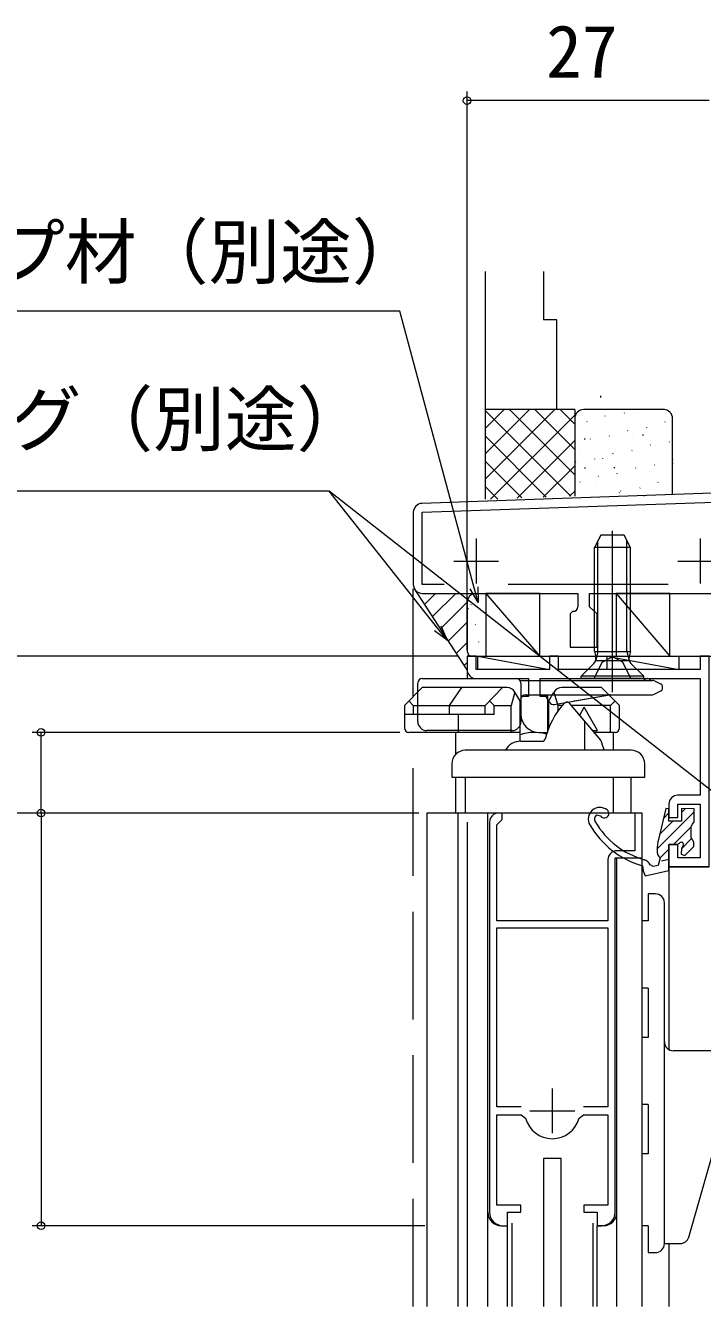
# Model space of a CAD drawing. Units: millimetres, scale not verified. Extents: x -495 to 495, y -800 to 801.
# Drawn here: x -412.4 to -336.9, y 447.8 to 590.6 of the extents above; entities that cross this region are included whole.
import ezdxf
from ezdxf.enums import TextEntityAlignment as Align

# ---------------------------------------------------------------- set-up
doc = ezdxf.new("R2010")
doc.units = ezdxf.units.MM
doc.header["$LTSCALE"] = 4
doc.linetypes.add('DASHED3', pattern=[4, 3, -1])
for name, color, linetype, lineweight in [('0-2_YKK_ZWAK', 3, 'Continuous', 9), ('0-3_YKK_11', 4, 'Continuous', 9), ('0-4_YKK_12', 2, 'Continuous', 9), ('0-6_YKK_D', 6, 'Continuous', 9), ('0-7_YSS_K', 7, 'Continuous', 9), ('0-9_YSS_KE', 7, 'Continuous', 9)]:
    doc.layers.add(name, color=color, linetype=linetype, lineweight=lineweight)
doc.styles.add('ＭＳ ゴシック', font='')
doc.styles.get('ＭＳ ゴシック').set_extended_font_data('MS Gothic')

msp = doc.modelspace()

# ---------------------------------------------------------------- linework, layer by layer
at = {"layer": '0-2_YKK_ZWAK'}
for p, q in [((-361.121, 563.198), (-361.121, 547.791)), ((-354.621, 563.198), (-354.621, 557.791)), ((-348.206, 549.123), (-348.206, 549.323)), ((-353.121, 547.791), (-361.121, 547.791)), ((-361.121, 547.791), (-361.121, 537.791)), ((-361.121, 545.673), (-359.002, 547.791)), ((-361.121, 542.844), (-356.174, 547.791)), ((-361.121, 540.016), (-353.346, 547.791)), ((-351.121, 547.791), (-361.121, 547.791)), ((-361.121, 547.687), (-351.562, 538.129)), ((-360.517, 537.791), (-351.121, 547.187)), ((-358.397, 547.791), (-351.121, 540.516)), ((-355.568, 547.791), (-351.121, 543.344)), ((-352.74, 547.791), (-351.121, 546.173)), ((-351.121, 547.791), (-351.121, 538.144)), ((-341.121, 547.791), (-350.121, 547.791)), ((-347.745, 547.05), (-347.718, 547.092)), ((-345.617, 547.377), (-345.589, 547.419)), ((-344.025, 547.498), (-344.023, 547.508)), ((-341.398, 546.971), (-341.396, 546.981)), ((-349.864, 546.06), (-349.862, 546.069)), ((-349.775, 546.434), (-349.748, 546.476)), ((-347.237, 545.533), (-347.234, 545.542)), ((-343.101, 545.761), (-343.073, 545.803)), ((-341.071, 546.377), (-341.044, 546.42)), ((-340.221, 538.312), (-340.221, 546.791)), ((-361.121, 544.859), (-354.295, 538.033)), ((-357.561, 537.919), (-351.121, 544.359)), ((-350.017, 544.453), (-350.018, 544.553)), ((-349.388, 544.492), (-349.361, 544.534)), ((-347.259, 544.819), (-347.232, 544.861)), ((-345.229, 545.435), (-345.202, 545.477)), ((-344.69, 544.665), (-344.687, 544.675)), ((-343.488, 544.917), (-343.49, 545.017)), ((-340.585, 544.146), (-340.557, 544.188)), ((-340.222, 544.965), (-340.223, 545.065)), ((-350.529, 543.227), (-350.526, 543.236)), ((-346.872, 542.877), (-346.845, 542.919)), ((-344.743, 543.203), (-344.716, 543.245)), ((-342.713, 543.819), (-342.686, 543.861)), ((-342.154, 543.749), (-342.152, 543.758)), ((-361.121, 542.03), (-357.028, 537.938)), ((-354.63, 538.021), (-351.121, 541.53)), ((-351.03, 541.934), (-351.003, 541.976)), ((-349.972, 541.228), (-349.973, 541.328)), ((-348.902, 542.261), (-348.875, 542.303)), ((-347.993, 542.31), (-347.991, 542.32)), ((-346.705, 541.275), (-346.706, 541.375)), ((-345.366, 541.783), (-345.363, 541.793)), ((-344.356, 541.261), (-344.329, 541.303)), ((-342.227, 541.588), (-342.2, 541.63)), ((-340.197, 542.204), (-340.17, 542.246)), ((-340.177, 541.74), (-340.178, 541.84)), ((-348.514, 540.319), (-348.487, 540.361)), ((-346.386, 540.645), (-346.359, 540.687)), ((-342.819, 540.915), (-342.816, 540.925)), ((-340.283, 539.999), (-340.281, 540.009)), ((-361.121, 539.202), (-359.71, 537.791)), ((-351.699, 538.124), (-351.121, 538.702)), ((-350.544, 539.703), (-350.517, 539.745)), ((-348.658, 539.477), (-348.655, 539.487)), ((-346.122, 538.561), (-346.12, 538.57)), ((-345.998, 538.703), (-345.971, 538.745)), ((-343.87, 539.03), (-343.843, 539.072)), ((-341.84, 539.646), (-341.813, 539.688)), ((-346.662, 538.144), (-346.662, 538.151)), ((-343.394, 538.144), (-343.395, 538.198)), ((-363.123, 518.782), (-369.026, 527.873)), ((-368.744, 527.438), (-368.698, 527.484)), ((-367.86, 526.077), (-366.635, 527.302)), ((-366.976, 524.716), (-364.39, 527.302)), ((-362.151, 527.296), (-362.145, 527.302)), ((-366.092, 523.355), (-363.118, 526.33)), ((-362.991, 525.606), (-362.989, 525.616)), ((-362.71, 526.031), (-362.683, 526.073)), ((-365.208, 521.994), (-363.123, 524.079)), ((-362.224, 523.8), (-362.197, 523.842)), ((-364.324, 520.632), (-363.123, 521.834)), ((-361.837, 521.858), (-361.81, 521.9)), ((-361.12, 521.857), (-361.118, 521.867)), ((-363.441, 519.271), (-363.123, 519.589))]:
    msp.add_line(p, q, dxfattribs=at)
at = {"layer": '0-2_YKK_ZWAK', "linetype": 'DASHED3'}
for p, q in [((-369.123, 515.801), (-369.123, 529.302)), ((-369.123, 447.806), (-369.123, 511.802))]:
    msp.add_line(p, q, dxfattribs=at)
at = {"layer": '0-2_YKK_ZWAK'}
for points in [[(-353.121, 547.791), (-353.121, 557.791), (-354.621, 557.791)], [(-368.123, 527.302), (-362.12, 527.302), (-362.512, 527.222), (-362.848, 526.99), (-363.051, 526.672), (-363.123, 526.3), (-363.123, 520.803), (-362.977, 520.45), (-362.823, 520.302), (-362.623, 520.302), (-363.123, 520.302), (-363.123, 518.782)]]:
    msp.add_lwpolyline(points, dxfattribs=at)
for centre, start, end in [((-350.121, 546.791), 90, 180), ((-341.221, 546.791), 0, 90)]:
    msp.add_arc(centre, 1, start, end, dxfattribs=at)
at = {"layer": '0-3_YKK_11'}
for p, q in [((-346.923, 516.302), (-346.923, 534.29)), ((-348.223, 533.802), (-348.923, 532.402)), ((-348.544, 520.802), (-348.544, 533.16)), ((-345.623, 533.802), (-348.223, 533.802)), ((-344.923, 532.402), (-345.623, 533.802)), ((-345.302, 520.802), (-345.302, 533.16)), ((-348.923, 520.802), (-348.923, 532.402)), ((-344.923, 532.402), (-348.923, 532.402)), ((-344.923, 520.802), (-344.923, 532.402)), ((-361.023, 527.302), (-355.023, 520.303)), ((-346.523, 527.302), (-340.523, 520.302)), ((-361.923, 520.302), (-353.923, 518.802)), ((-348.923, 520.802), (-348.783, 520.242)), ((-348.798, 519.802), (-345.049, 519.802)), ((-348.544, 520.802), (-348.783, 519.852)), ((-347.523, 520.302), (-339.523, 518.802)), ((-345.302, 520.802), (-345.063, 519.852)), ((-343.423, 518.052), (-344.853, 519.482)), ((-368.623, 513.002), (-368.623, 517.302)), ((-368.123, 517.802), (-357.623, 517.802)), ((-357.223, 517.602), (-342.441, 517.602)), ((-357.123, 517.302), (-357.123, 513.002)), ((-343.423, 518.052), (-350.423, 518.052)), ((-343.423, 517.802), (-350.423, 517.802)), ((-343.423, 517.802), (-343.423, 518.052)), ((-342.218, 517.55), (-341.489, 517.185)), ((-368.123, 516.802), (-370.123, 514.802)), ((-358.666, 516.802), (-368.123, 516.802)), ((-363.753, 516.802), (-365.123, 514.802)), ((-359.193, 516.802), (-361.123, 514.802)), ((-357.8, 516.302), (-358.223, 514.802)), ((-357.223, 515.302), (-357.8, 516.302)), ((-356.623, 516.002), (-342.441, 516.002)), ((-353.934, 515.153), (-354.382, 515.929)), ((-354.023, 515.302), (-353.446, 516.302)), ((-353.458, 516.281), (-353.023, 514.802)), ((-353.414, 514.911), (-347.266, 515.995)), ((-348.123, 516.802), (-352.58, 516.802)), ((-351.149, 515.31), (-347.266, 515.995)), ((-346.123, 514.802), (-348.123, 516.802)), ((-341.489, 516.419), (-342.218, 516.055)), ((-341.323, 516.688), (-341.323, 516.917)), ((-370.123, 514.802), (-370.123, 512.302)), ((-369.123, 514.802), (-369.623, 515.302)), ((-369.123, 514.802), (-365.123, 514.802)), ((-369.123, 514.802), (-369.123, 513.802)), ((-365.123, 514.802), (-361.123, 514.802)), ((-365.123, 514.802), (-365.123, 513.802)), ((-361.123, 513.802), (-361.123, 514.802)), ((-360.123, 514.802), (-360.641, 515.302)), ((-358.223, 511.802), (-358.223, 514.802)), ((-357.223, 510.814), (-357.223, 515.302)), ((-354.023, 512.327), (-354.023, 515.302)), ((-353.023, 514.802), (-353.023, 514.14)), ((-352.503, 514.802), (-353.021, 514.802)), ((-348.21, 510.926), (-351.707, 515.076)), ((-347.123, 514.802), (-351.476, 514.802)), ((-350.573, 513.731), (-350.072, 514.6)), ((-347.123, 514.802), (-346.623, 515.302)), ((-347.123, 511.802), (-347.123, 514.802)), ((-346.123, 512.302), (-346.123, 514.802)), ((-360.123, 513.802), (-370.123, 513.802)), ((-364.123, 513.802), (-364.123, 511.802)), ((-349.995, 509.806), (-349.995, 513.044)), ((-357.223, 511.802), (-369.623, 511.802)), ((-358.123, 512.002), (-367.623, 512.002)), ((-364.423, 511.802), (-364.423, 509.328)), ((-346.623, 511.802), (-348.948, 511.802)), ((-346.823, 511.802), (-346.823, 509.806)), ((-344.825, 509.806), (-363.325, 509.806)), ((-357.125, 510.816), (-354.731, 510.816)), ((-364.825, 508.306), (-364.825, 506.806)), ((-343.325, 506.806), (-343.325, 508.306)), ((-364.825, 506.806), (-343.325, 506.806)), ((-363.325, 506.806), (-363.325, 502.802)), ((-346.823, 506.806), (-346.823, 504.302)), ((-344.825, 502.802), (-344.825, 506.806)), ((-346.823, 504.302), (-346.823, 502.802)), ((-341.938, 498.816), (-337.82, 502.933)), ((-340.973, 503.325), (-341.801, 499.875)), ((-341.241, 502.207), (-340.621, 502.827)), ((-339.22, 502.88), (-338.804, 503.297)), ((-348.711, 502.598), (-348.256, 502.516)), ((-341.667, 500.434), (-340.197, 501.903)), ((-340.104, 499.303), (-338.128, 501.279)), ((-339.239, 498.821), (-338.101, 499.958)), ((-341.939, 498.73), (-341.94, 498.569)), ((-341.597, 497.81), (-340.639, 498.768)), ((-340.644, 497.635), (-341.445, 497.459)), ((-342.926, 493.802), (-342.926, 492.802)), ((-342.126, 493.802), (-342.926, 493.802)), ((-342.926, 483.302), (-343.626, 483.302)), ((-342.926, 483.302), (-342.926, 477.802)), ((-334.626, 476.302), (-340.126, 476.302)), ((-338.419, 455.527), (-333.664, 472.167)), ((-342.926, 470.302), (-343.626, 470.302)), ((-358.125, 457.102), (-358.125, 447.806)), ((-349.124, 457.102), (-349.124, 447.806)), ((-342.926, 456.802), (-343.626, 456.802)), ((-342.926, 456.802), (-342.926, 454.802)), ((-342.926, 454.802), (-342.926, 453.802)), ((-341.126, 454.802), (-339.38, 454.802)), ((-342.926, 453.802), (-342.126, 453.802))]:
    msp.add_line(p, q, dxfattribs=at)
at = {"layer": '0-3_YKK_11', "linetype": 'DASHED3'}
for p, q in [((-348.068, 519.617), (-346.923, 520.226)), ((-348.973, 517.802), (-348.068, 519.617))]:
    msp.add_line(p, q, dxfattribs=at)
at = {"layer": '0-3_YKK_11'}
for points in [[(-355.023, 520.302), (-355.023, 527.302), (-361.023, 527.302), (-361.023, 520.302)], [(-340.523, 520.302), (-340.523, 527.302), (-346.523, 527.302), (-346.523, 520.302)], [(-353.923, 518.802), (-361.923, 518.802), (-361.923, 520.302), (-353.923, 520.302)], [(-339.523, 518.802), (-347.523, 518.802), (-347.523, 520.302), (-339.523, 520.302)]]:
    msp.add_lwpolyline(points, close=True, dxfattribs=at)
for points in [[(-348.923, 520.802), (-344.923, 520.802), (-345.063, 520.242)], [(-350.423, 517.802), (-350.423, 518.052), (-348.994, 519.482)], [(-360.123, 513.802), (-360.123, 514.802), (-358.226, 514.802)], [(-349.116, 512.002), (-348.572, 512.002), (-350.072, 514.6)], [(-364.423, 506.806), (-364.423, 504.302), (-364.423, 502.802)], [(-339.101, 499.089), (-339.239, 498.838), (-339.241, 498.223), (-338.854, 498.061), (-337.837, 499.068), (-337.835, 499.573), (-337.984, 499.833), (-338.133, 500.094), (-338.127, 501.294), (-337.976, 501.553), (-337.825, 501.812), (-337.818, 503.292), (-339.218, 503.299), (-339.225, 501.899), (-340.625, 501.905), (-340.619, 503.282), (-340.973, 503.325)], [(-343.566, 496.927), (-343.5, 496.378), (-343.286, 495.824), (-340.65, 496.405), (-340.636, 499.305), (-339.697, 499.301), (-339.445, 499.436)], [(-341.61, 497.822), (-341.837, 496.963), (-342.383, 496.843), (-342.725, 497.021)], [(-342.926, 492.802), (-342.926, 490.802), (-343.626, 490.802), (-343.626, 483.302)], [(-341.126, 454.802), (-341.126, 455.802), (-341.126, 475.57), (-341.126, 492.802)], [(-342.926, 477.802), (-343.626, 477.802), (-343.626, 470.302)], [(-342.926, 470.302), (-342.926, 464.802), (-343.626, 464.802), (-343.626, 456.802)]]:
    msp.add_lwpolyline(points, dxfattribs=at)
at = {"layer": '0-3_YKK_11', "linetype": 'DASHED3'}
msp.add_lwpolyline([(-344.873, 517.802), (-345.778, 519.617), (-346.923, 520.226)], dxfattribs=at)
at = {"layer": '0-3_YKK_11'}
for centre, radius, start, end in [((-349.559, 520.048), 0.8, 315, 14.03624), ((-344.287, 520.048), 0.8, 165.96376, 225), ((-368.123, 517.302), 0.5, 90, 180), ((-357.623, 517.302), 0.5, 0, 90), ((-343.023, 517.302), 0.5, 36.8699, 143.1301), ((-342.441, 517.102), 0.5, 63.43495, 90), ((-341.623, 516.917), 0.3, 0, 63.43495), ((-358.666, 515.802), 1, 30, 90), ((-356.623, 515.502), 0.5, 90, 180), ((-354.123, 516.079), 0.3, 194.89227, 210), ((-352.58, 515.802), 1, 90, 150), ((-347.179, 515.502), 0.5, 90, 100), ((-342.441, 516.502), 0.5, 270, 296.56505), ((-341.623, 516.688), 0.3, 296.56505, 0), ((-345.695, 508.916), 9, 137.09891, 166.31645), ((-353.501, 515.403), 0.5, 210, 280), ((-351.725, 514.216), 1, 107.61683, 124.24766), ((-351.936, 514.883), 0.3, 40.11786, 107.61683), ((-351.236, 515.802), 0.5, 270, 280), ((-351.236, 515.802), 0.5, 270, 280), ((-367.623, 513.002), 1, 180, 270), ((-358.123, 513.002), 1, 270, 0), ((-369.623, 512.302), 0.5, 180, 270), ((-355.623, 506.802), 5, 74.41074, 108.66292), ((-346.623, 512.302), 0.5, 270, 0), ((-363.325, 508.306), 1.5, 90, 180), ((-357.125, 508.816), 2, 90, 150.31828), ((-354.731, 511.116), 0.3, 270, 346.31645), ((-357.525, 507.288), 10, 14.58574, 21.33327), ((-344.825, 508.306), 1.5, 0, 90), ((-348.324, 502.14), 1.3, 51.05973, 210.39998), ((-347.821, 502.762), 0.5, 209.44589, 51.05973), ((-340.82, 506.542), 10, 210.39998, 254.06051), ((-348.324, 502.14), 0.6, 130.25281, 210.39998), ((-340.82, 506.542), 9.3, 210.39998, 254.06051), ((-336.939, 498.708), 5, 166.49543, 179.74193), ((-340.94, 498.565), 1, 179.74193, 227.93157), ((-339.236, 499.299), 0.25, 302.79764, 146.68616), ((-343.648, 496.638), 1, 22.4877, 74.06049), ((-342.126, 492.802), 1, 0, 90), ((-340.126, 477.302), 1, 180, 270), ((-339.38, 455.802), 1, 270, 344.0546), ((-342.126, 454.802), 1, 270, 0)]:
    msp.add_arc(centre, radius, start, end, dxfattribs=at)
at = {"layer": '0-4_YKK_12'}
for p, q in [((-363.123, 520.303), (-363.123, 517.802)), ((-363.123, 520.303), (-335.123, 520.303)), ((-343.624, 502.802), (-367.624, 502.802)), ((-367.624, 502.802), (-367.624, 447.806)), ((-364.124, 447.806), (-364.124, 502.802)), ((-360.824, 447.806), (-360.824, 502.802)), ((-343.624, 447.806), (-343.624, 502.802)), ((-363.123, 501.802), (-363.123, 447.806)), ((-346.424, 447.806), (-346.424, 497.802)), ((-336.123, 496.803), (-340.623, 496.803)), ((-340.623, 496.803), (-340.623, 476.446)), ((-352.624, 464.302), (-354.624, 464.302)), ((-354.624, 464.302), (-354.624, 447.806)), ((-352.624, 447.806), (-352.624, 464.302)), ((-359.334, 456.802), (-358.624, 456.802)), ((-358.624, 447.806), (-358.624, 456.802)), ((-347.915, 456.802), (-348.625, 456.802)), ((-348.624, 447.806), (-348.624, 456.802)), ((-340.623, 454.812), (-340.623, 447.806))]:
    msp.add_line(p, q, dxfattribs=at)
for centre, start, end in [((-359.324, 458.302), 180, 269.98803), ((-347.924, 458.302), 270.01197, 360)]:
    msp.add_arc(centre, 1.5, start, end, dxfattribs=at)
at = {"layer": '0-6_YKK_D'}
for p, q in [((-363.123, 521.013), (-363.123, 583.241)), ((-336.123, 582.241), (-363.123, 582.241)), ((-336.123, 582.241), (-337.823, 582.241)), ((-364.123, 520.303), (-431.623, 520.303)), ((-370.622, 511.802), (-411.623, 511.802)), ((-410.623, 502.802), (-410.623, 511.802)), ((-368.624, 502.802), (-431.623, 502.802)), ((-368.509, 502.802), (-431.623, 502.802)), ((-368.624, 502.802), (-411.623, 502.802)), ((-368.624, 502.802), (-411.623, 502.802)), ((-410.623, 502.802), (-410.623, 456.802)), ((-367.823, 456.802), (-411.623, 456.802))]:
    msp.add_line(p, q, dxfattribs=at)
for points in [[(-361.911, 526.279), (-362.353, 527.921), (-370.642, 558.752), (-456.769, 558.752)], [(-365.351, 522.069), (-366.406, 523.401), (-378.514, 538.682), (-449.281, 538.682)], [(-335.041, 504.655), (-336.38, 505.702), (-378.514, 538.682)], [(-361.913, 528.039), (-361.911, 526.279), (-362.793, 527.803)], [(-366.049, 523.684), (-365.351, 522.069), (-366.763, 523.118)]]:
    msp.add_lwpolyline(points, dxfattribs=at)
for centre in [(-363.123, 582.241), (-410.623, 511.802), (-410.623, 502.802), (-410.623, 502.802), (-410.623, 456.802)]:
    msp.add_circle(centre, 0.425, dxfattribs=at)
at = {"layer": '0-7_YSS_K'}
for p, q in [((-330.123, 538.664), (-368.158, 537.336)), ((-369.123, 536.337), (-369.123, 528.302)), ((-362.123, 533.402), (-362.123, 528.402)), ((-337.123, 533.402), (-337.123, 528.402)), ((-364.623, 530.902), (-359.623, 530.902)), ((-339.623, 530.902), (-334.623, 530.902)), ((-365.695, 528.302), (-368.123, 528.302)), ((-340.695, 528.302), (-358.551, 528.302))]:
    msp.add_line(p, q, dxfattribs=at)
for points in [[(-365.695, 528.302), (-368.123, 528.302), (-368.123, 536.337), (-330.123, 537.664), (-330.123, 528.302), (-333.551, 528.302)], [(-368.123, 527.302), (-350.773, 527.302), (-350.773, 525.802)], [(-351.323, 525.302), (-351.623, 525.002), (-351.623, 521.302), (-348.623, 521.302), (-348.623, 525.002), (-348.973, 525.302), (-349.473, 525.802), (-349.473, 527.302), (-330.123, 527.302), (-330.123, 514.302), (-334.123, 514.302)]]:
    msp.add_lwpolyline(points, dxfattribs=at)
for centre, radius, start, end in [((-368.123, 536.337), 1, 91.99998, 180), ((-368.123, 528.302), 1, 180.00001, 269.99999), ((-351.298, 525.827), 0.526, 267.2737, 357.27368)]:
    msp.add_arc(centre, radius, start, end, dxfattribs=at)
at = {"layer": '0-9_YSS_KE'}
for p, q in [((-360.624, 501.802), (-360.624, 458.302)), ((-353.624, 472.102), (-353.624, 467.102)), ((-357.097, 470.052), (-359.824, 470.052)), ((-356.124, 469.602), (-351.124, 469.602))]:
    msp.add_line(p, q, dxfattribs=at)
for points in [[(-336.123, 496.802), (-336.123, 520.302), (-337.123, 520.302), (-337.123, 518.802), (-352.923, 518.802), (-352.923, 520.302), (-353.923, 520.302), (-353.923, 518.802), (-362.123, 518.802), (-362.123, 520.302), (-363.123, 520.302), (-363.123, 518.802)], [(-362.123, 517.802), (-356.273, 517.802), (-356.273, 515.802), (-357.123, 515.802), (-357.123, 513.802)], [(-355.123, 511.802), (-354.123, 511.802), (-354.123, 515.802), (-354.973, 515.802), (-354.973, 517.802), (-337.123, 517.802), (-337.123, 504.802), (-339.623, 504.802)], [(-347.424, 497.602), (-347.424, 490.802), (-359.824, 490.802), (-359.824, 501.502), (-359.524, 501.802), (-359.224, 502.102), (-359.224, 502.802), (-359.624, 502.802)], [(-346.624, 458.302), (-346.624, 497.802), (-343.624, 497.802), (-343.624, 502.802), (-344.424, 502.802), (-344.424, 498.602), (-346.424, 498.602)], [(-340.623, 503.802), (-340.623, 502.302), (-339.623, 502.302), (-339.623, 503.802), (-337.123, 503.802), (-337.123, 497.802), (-339.623, 497.802), (-339.623, 499.302), (-340.623, 499.302), (-340.623, 496.802), (-336.123, 496.802)], [(-357.097, 470.052), (-359.824, 470.052), (-359.824, 490.002), (-347.424, 490.002), (-347.424, 470.052), (-350.152, 470.052)], [(-359.124, 456.802), (-358.624, 456.802), (-358.624, 458.302), (-357.124, 458.302), (-357.124, 459.102), (-359.824, 459.102), (-359.824, 469.152), (-357.097, 469.152), (-356.615, 468.784)], [(-350.634, 468.784), (-350.152, 469.152), (-347.424, 469.152), (-347.424, 459.102), (-350.124, 459.102), (-350.124, 458.302), (-348.624, 458.302), (-348.624, 456.802), (-348.124, 456.802)]]:
    msp.add_lwpolyline(points, dxfattribs=at)
for centre, radius, start, end in [((-362.123, 518.802), 1, 180.00001, 269.99999), ((-355.123, 513.802), 2, 180.00001, 269.99999), ((-339.623, 503.802), 1, 90.00001, 179.99999), ((-359.624, 501.802), 1, 89.99998, 179.99996), ((-346.424, 497.602), 1, 90.00001, 179.99999), ((-353.624, 469.602), 3.1, 195.30094, 270.00002), ((-353.624, 469.602), 3.1, 269.99999, 344.69907), ((-359.124, 458.302), 1.5, 180.00001, 269.99999), ((-348.124, 458.302), 1.5, 270.00001, 359.99999)]:
    msp.add_arc(centre, radius, start, end, dxfattribs=at)

# ---------------------------------------------------------------- texts
at = {"layer": '0-6_YKK_D', "style": 'ＭＳ ゴシック'}
for s, p in [('27', (-354.317, 583.041)), ('バックアップ材（別途）', (-455.969, 560.685)), ('シーリング（別途）', (-446.132, 542.037))]:
    msp.add_text(s, height=5.865, dxfattribs=at).set_placement(p, align=Align.BOTTOM_LEFT)

doc.saveas('drawing.dxf')
